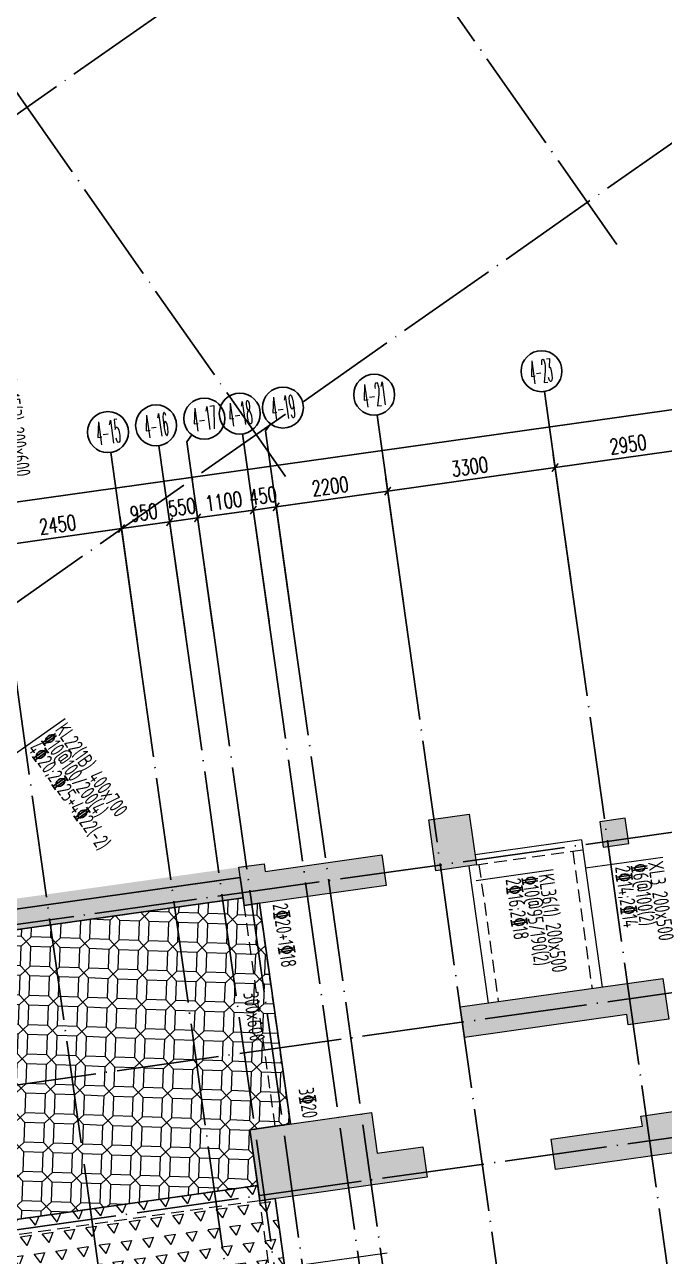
# Model space of a CAD drawing. Header units: millimetres. Extents: x 1089227 to 13101469, y 618865 to 10240562.
# Drawn here: x 3723369 to 3735862, y 4835516 to 4859553 of the extents above; entities that cross this region are included whole.
import ezdxf
from ezdxf.enums import TextEntityAlignment as Align

# ---------------------------------------------------------------- set-up
doc = ezdxf.new("R2010")
doc.units = ezdxf.units.MM
doc.header["$LTSCALE"] = 1000
doc.header["$PDMODE"] = 3
doc.header["$PDSIZE"] = 200
doc.linetypes.add('DOTE', pattern=[2.42, 2, -0.2, 0.02, -0.2])
doc.linetypes.add('HIDDEN', pattern=[0.375, 0.25, -0.125])
doc.layers.get('0').update_dxf_attribs({"linetype": 'CONTINUOUS'})
doc.layers.get('Defpoints').update_dxf_attribs({"linetype": 'CONTINUOUS'})
for name, color, linetype in [('AXIS', 3, 'CONTINUOUS'), ('AXIS_TEXT', 7, 'CONTINUOUS'), ('C-H', 8, 'CONTINUOUS'), ('DOTE', 1, 'DOTE'), ('TK-TEXT', 7, 'CONTINUOUS'), ('辅助', 7, 'CONTINUOUS'), ('降板范围', 7, 'CONTINUOUS')]:
    doc.layers.add(name, color=color, linetype=linetype)
for name, color, linetype, lineweight in [('S-BEAM-DASH', 4, 'HIDDEN', 0), ('S-SLAB-HATCH', 73, 'CONTINUOUS', 0), ('S-WALL', 31, 'CONTINUOUS', 0), ('梁原位标注', 7, 'CONTINUOUS', 18), ('梁名称编号', 2, 'CONTINUOUS', 18), ('梁标注引线', 2, 'CONTINUOUS', 18), ('梁集中标注', 2, 'CONTINUOUS', 18)]:
    doc.layers.add(name, color=color, linetype=linetype, lineweight=lineweight)
doc.layers.add('TK-MEMO', color=8, linetype='CONTINUOUS', plot=False)
doc.styles.add('_TCH_AXIS', font='COMPLEX', dxfattribs={"bigfont": 'AllInOneBig.shx'})
doc.styles.add('_TCH_DIM_T3', font='SIMPLEX', dxfattribs={"width": 0.705882, "bigfont": 'AllInOneBig.shx'})
doc.styles.add('COMPLEX', font='COMPLEX', dxfattribs={"bigfont": 'AllInOneBig.shx'})
doc.styles.add('SADITK', font='sadixcsg.shx', dxfattribs={"bigfont": 'AllInOneBig.shx'})
doc.styles.add('SADITK-SX', font='simfang.ttf', dxfattribs={"width": 0.7})
doc.styles.add('Style 1', font='yjkeng.shx', dxfattribs={"width": 0.7, "height": 300, "bigfont": 'yjkchn.shx'})
doc.dimstyles.new('_TCH_ARCH-100', dxfattribs={"dimscale": 100, "dimtxt": 2.975, "dimasz": 1, "dimexe": 2.5, "dimexo": 3, "dimgap": 1, "dimtad": 1, "dimdec": 0, "dimzin": 0, "dimdsep": 46, "dimtxsty": '_TCH_DIM_T3', "dimblk": 'ARCHTICK', "dimcen": 0.09, "dimclrt": 7, "dimazin": 2, "dimtfac": 1, "dimtdec": 0, "dimtix": 1, "dimtmove": 2, "dimatfit": 3, "dimfxl": 0, "dimtolj": 1, "dimtzin": 0, "dimarcsym": 0})

# ---------------------------------------------------------------- blocks, each defined once
blk = doc.blocks.new('template_31-施工图_A0_A0_1.0000_3fa9c08c64a9101061c9a26412af947e', base_point=(-1189, 0))
at = {"layer": 'TK-MEMO', "style": 'SADITK', "width": 0.8}
blk.add_text('同一行需多名人员签字时，印刷体签名：1.同一行人名在同一单元中（图框、同个参照或块），若分多个，签字将出错；', height=28.5, dxfattribs=at).set_placement((-1190.26, 882.09), align=Align.BOTTOM_LEFT)
at = {"layer": 'TK-TEXT', "style": 'SADITK-SX', "width": 0.7}
for tag, p in [('市政会签', (-1176, 381.5)), ('园林会签', (-1176, 343.5)), ('幕墙会签', (-1176, 305.5)), ('装饰会签', (-1176, 267.5)), ('燃气会签', (-1176, 229.5)), ('暖通会签', (-1176, 191.5)), ('电气会签', (-1176, 153.5)), ('给排水会签', (-1176, 115.5)), ('结构会签', (-1176, 77.5)), ('建筑会签', (-1176, 39.5))]:
    blk.add_attdef(tag, text='', height=4, rotation=90, dxfattribs=at).set_placement(p, align=Align.MIDDLE_CENTER)
for tag, height, p in [('专业审定', 4, (1134.75, 268)), ('专业审核', 4, (1134.75, 248)), ('项目负责1', 4, (1134.75, 238)), ('项目负责2', 4, (1134.75, 228)), ('专业负责1', 4, (1134.75, 218)), ('专业负责2', 4, (1134.75, 208)), ('专业校对', 4, (1134.75, 198)), ('专业设计', 4, (1134.75, 188)), ('方案设计', 4, (1134.75, 178)), ('专业制图', 4, (1134.75, 168)), ('建设单位_001', 4, (1148.5, 140)), ('建设地点_001', 4, (1148.5, 124)), ('工程名称_001', 4, (1148.5, 106)), ('子项名称_001', 4, (1148.5, 86)), ('图纸名称_001', 4, (1148.5, 66)), ('版次', 4, (1129.5, 53)), ('日期', 4, (1165, 53)), ('图别', 4, (1129.5, 43)), ('图号', 4, (1165, 43)), ('合同号', 4, (1136, 30)), ('项目编号1', 2, (1114.06, 13.58)), ('阶段编号1', 2, (1132.25, 13.75)), ('子项编号1', 2, (1144.75, 13.75))]:
    blk.add_attdef(tag, text='', height=height, dxfattribs=at).set_placement(p, align=Align.MIDDLE_CENTER)
blk = doc.blocks.new('_AXISO')
blk.add_circle((0, 0), 0.5)
at = {"layer": 'AXIS_TEXT', "style": 'COMPLEX', "width": 1.041667}
blk.add_attdef('A', text='', height=0.56, dxfattribs=at).set_placement((-0.25, -0.28), (0.25, -0.28), align=Align.FIT)
blk = doc.blocks.new('_ArchTick')
at = {"color": 0, "linetype": 'ByBlock', "const_width": 0.3}
blk.add_lwpolyline([(-0.71, -0.71), (0.71, 0.71)], dxfattribs=at)
blk = doc.blocks.new('*D7')
at = {"layer": 'AXIS', "color": 0, "lineweight": -2, "transparency": 16777216}
for p, q in [((0, 40666), (0, 43916)), ((31150, 40666), (31150, 43916)), ((0, 43666), (31150, 43666))]:
    blk.add_line(p, q, dxfattribs=at)
at = {"layer": 'Defpoints', "color": 0, "transparency": 16777216}
for p in [(31150, 43666), (0, 40366), (31150, 40366)]:
    blk.add_point(p, dxfattribs=at)
at = {"layer": 'AXIS', "color": 0, "linetype": 'ByBlock', "lineweight": -2, "transparency": 16777216, "xscale": 100, "yscale": 100, "zscale": 100, "rotation": 180}
blk.add_blockref('_ArchTick', (0, 43666), dxfattribs=at)
at = {"layer": 'AXIS', "color": 0, "linetype": 'ByBlock', "lineweight": -2, "transparency": 16777216, "xscale": 100, "yscale": 100, "zscale": 100}
blk.add_blockref('_ArchTick', (31150, 43666), dxfattribs=at)
at = {"layer": 'AXIS', "color": 7, "transparency": 16777216, "insert": (15575, 43915), "char_height": 297.5, "attachment_point": 5, "style": '_TCH_DIM_T3'}
blk.add_mtext('\\A1;31150', dxfattribs=at)
blk = doc.blocks.new('*D20')
at = {"layer": 'AXIS', "color": 0, "lineweight": -2, "transparency": 16777216}
for p, q in [((17200, 40666), (17200, 43116)), ((19650, 40666), (19650, 43116)), ((17200, 42866), (19650, 42866))]:
    blk.add_line(p, q, dxfattribs=at)
at = {"layer": 'Defpoints', "color": 0, "transparency": 16777216}
for p in [(19650, 42866), (17200, 40366), (19650, 40366)]:
    blk.add_point(p, dxfattribs=at)
at = {"layer": 'AXIS', "color": 0, "linetype": 'ByBlock', "lineweight": -2, "transparency": 16777216, "xscale": 100, "yscale": 100, "zscale": 100, "rotation": 180}
blk.add_blockref('_ArchTick', (17200, 42866), dxfattribs=at)
at = {"layer": 'AXIS', "color": 0, "linetype": 'ByBlock', "lineweight": -2, "transparency": 16777216, "xscale": 100, "yscale": 100, "zscale": 100}
blk.add_blockref('_ArchTick', (19650, 42866), dxfattribs=at)
at = {"layer": 'AXIS', "color": 7, "transparency": 16777216, "insert": (18425, 43115), "char_height": 297.5, "attachment_point": 5, "style": '_TCH_DIM_T3'}
blk.add_mtext('\\A1;2450', dxfattribs=at)
blk = doc.blocks.new('*D21')
at = {"layer": 'AXIS', "color": 0, "lineweight": -2, "transparency": 16777216}
for p, q in [((19650, 40666), (19650, 43116)), ((20600, 40666), (20600, 43116)), ((19650, 42866), (20600, 42866))]:
    blk.add_line(p, q, dxfattribs=at)
at = {"layer": 'Defpoints', "color": 0, "transparency": 16777216}
for p in [(20600, 42866), (19650, 40366), (20600, 40366)]:
    blk.add_point(p, dxfattribs=at)
at = {"layer": 'AXIS', "color": 0, "linetype": 'ByBlock', "lineweight": -2, "transparency": 16777216, "xscale": 100, "yscale": 100, "zscale": 100, "rotation": 180}
blk.add_blockref('_ArchTick', (19650, 42866), dxfattribs=at)
at = {"layer": 'AXIS', "color": 0, "linetype": 'ByBlock', "lineweight": -2, "transparency": 16777216, "xscale": 100, "yscale": 100, "zscale": 100}
blk.add_blockref('_ArchTick', (20600, 42866), dxfattribs=at)
at = {"layer": 'AXIS', "color": 7, "transparency": 16777216, "insert": (20125, 43115), "char_height": 297.5, "attachment_point": 5, "style": '_TCH_DIM_T3'}
blk.add_mtext('\\A1;950', dxfattribs=at)
blk = doc.blocks.new('*D22')
at = {"layer": 'AXIS', "color": 0, "lineweight": -2, "transparency": 16777216}
for p, q in [((20600, 40666), (20600, 43116)), ((21150, 40666), (21150, 43116)), ((20600, 42866), (20500, 42866)), ((20600, 42866), (21150, 42866)), ((21150, 42866), (21250, 42866))]:
    blk.add_line(p, q, dxfattribs=at)
at = {"layer": 'Defpoints', "color": 0, "transparency": 16777216}
for p in [(21150, 42866), (20600, 40366), (21150, 40366)]:
    blk.add_point(p, dxfattribs=at)
at = {"layer": 'AXIS', "color": 0, "linetype": 'ByBlock', "lineweight": -2, "transparency": 16777216, "xscale": 100, "yscale": 100, "zscale": 100}
blk.add_blockref('_ArchTick', (20600, 42866), dxfattribs=at)
at = {"layer": 'AXIS', "color": 0, "linetype": 'ByBlock', "lineweight": -2, "transparency": 16777216, "xscale": 100, "yscale": 100, "zscale": 100, "rotation": 180}
blk.add_blockref('_ArchTick', (21150, 42866), dxfattribs=at)
at = {"layer": 'AXIS', "color": 7, "transparency": 16777216, "insert": (20875, 43115), "char_height": 297.5, "attachment_point": 5, "style": '_TCH_DIM_T3'}
blk.add_mtext('\\A1;550', dxfattribs=at)
blk = doc.blocks.new('*D23')
at = {"layer": 'AXIS', "color": 0, "lineweight": -2, "transparency": 16777216}
for p, q in [((21150, 40666), (21150, 43116)), ((22250, 40666), (22250, 43116)), ((21150, 42866), (22250, 42866))]:
    blk.add_line(p, q, dxfattribs=at)
at = {"layer": 'Defpoints', "color": 0, "transparency": 16777216}
for p in [(22250, 42866), (21150, 40366), (22250, 40366)]:
    blk.add_point(p, dxfattribs=at)
at = {"layer": 'AXIS', "color": 0, "linetype": 'ByBlock', "lineweight": -2, "transparency": 16777216, "xscale": 100, "yscale": 100, "zscale": 100, "rotation": 180}
blk.add_blockref('_ArchTick', (21150, 42866), dxfattribs=at)
at = {"layer": 'AXIS', "color": 0, "linetype": 'ByBlock', "lineweight": -2, "transparency": 16777216, "xscale": 100, "yscale": 100, "zscale": 100}
blk.add_blockref('_ArchTick', (22250, 42866), dxfattribs=at)
at = {"layer": 'AXIS', "color": 7, "transparency": 16777216, "insert": (21700, 43115), "char_height": 297.5, "attachment_point": 5, "style": '_TCH_DIM_T3'}
blk.add_mtext('\\A1;1100', dxfattribs=at)
blk = doc.blocks.new('*D24')
at = {"layer": 'AXIS', "color": 0, "lineweight": -2, "transparency": 16777216}
for p, q in [((22250, 40666), (22250, 43116)), ((22700, 40666), (22700, 43116)), ((22250, 42866), (22150, 42866)), ((22250, 42866), (22700, 42866)), ((22700, 42866), (22800, 42866))]:
    blk.add_line(p, q, dxfattribs=at)
at = {"layer": 'Defpoints', "color": 0, "transparency": 16777216}
for p in [(22700, 42866), (22250, 40366), (22700, 40366)]:
    blk.add_point(p, dxfattribs=at)
at = {"layer": 'AXIS', "color": 0, "linetype": 'ByBlock', "lineweight": -2, "transparency": 16777216, "xscale": 100, "yscale": 100, "zscale": 100}
blk.add_blockref('_ArchTick', (22250, 42866), dxfattribs=at)
at = {"layer": 'AXIS', "color": 0, "linetype": 'ByBlock', "lineweight": -2, "transparency": 16777216, "xscale": 100, "yscale": 100, "zscale": 100, "rotation": 180}
blk.add_blockref('_ArchTick', (22700, 42866), dxfattribs=at)
at = {"layer": 'AXIS', "color": 7, "transparency": 16777216, "insert": (22475, 43115), "char_height": 297.5, "attachment_point": 5, "style": '_TCH_DIM_T3'}
blk.add_mtext('\\A1;450', dxfattribs=at)
blk = doc.blocks.new('*D25')
at = {"layer": 'AXIS', "color": 0, "lineweight": -2, "transparency": 16777216}
for p, q in [((22700, 40666), (22700, 43116)), ((24900, 40666), (24900, 43116)), ((22700, 42866), (24900, 42866))]:
    blk.add_line(p, q, dxfattribs=at)
at = {"layer": 'Defpoints', "color": 0, "transparency": 16777216}
for p in [(24900, 42866), (22700, 40366), (24900, 40366)]:
    blk.add_point(p, dxfattribs=at)
at = {"layer": 'AXIS', "color": 0, "linetype": 'ByBlock', "lineweight": -2, "transparency": 16777216, "xscale": 100, "yscale": 100, "zscale": 100, "rotation": 180}
blk.add_blockref('_ArchTick', (22700, 42866), dxfattribs=at)
at = {"layer": 'AXIS', "color": 0, "linetype": 'ByBlock', "lineweight": -2, "transparency": 16777216, "xscale": 100, "yscale": 100, "zscale": 100}
blk.add_blockref('_ArchTick', (24900, 42866), dxfattribs=at)
at = {"layer": 'AXIS', "color": 7, "transparency": 16777216, "insert": (23800, 43115), "char_height": 297.5, "attachment_point": 5, "style": '_TCH_DIM_T3'}
blk.add_mtext('\\A1;2200', dxfattribs=at)
blk = doc.blocks.new('*D26')
at = {"layer": 'AXIS', "color": 0, "lineweight": -2, "transparency": 16777216}
for p, q in [((24900, 40666), (24900, 43116)), ((28200, 40666), (28200, 43116)), ((24900, 42866), (28200, 42866))]:
    blk.add_line(p, q, dxfattribs=at)
at = {"layer": 'Defpoints', "color": 0, "transparency": 16777216}
for p in [(28200, 42866), (24900, 40366), (28200, 40366)]:
    blk.add_point(p, dxfattribs=at)
at = {"layer": 'AXIS', "color": 0, "linetype": 'ByBlock', "lineweight": -2, "transparency": 16777216, "xscale": 100, "yscale": 100, "zscale": 100, "rotation": 180}
blk.add_blockref('_ArchTick', (24900, 42866), dxfattribs=at)
at = {"layer": 'AXIS', "color": 0, "linetype": 'ByBlock', "lineweight": -2, "transparency": 16777216, "xscale": 100, "yscale": 100, "zscale": 100}
blk.add_blockref('_ArchTick', (28200, 42866), dxfattribs=at)
at = {"layer": 'AXIS', "color": 7, "transparency": 16777216, "insert": (26550, 43115), "char_height": 297.5, "attachment_point": 5, "style": '_TCH_DIM_T3'}
blk.add_mtext('\\A1;3300', dxfattribs=at)
blk = doc.blocks.new('*D27')
at = {"layer": 'AXIS', "color": 0, "lineweight": -2, "transparency": 16777216}
for p, q in [((28200, 40666), (28200, 43116)), ((31150, 40666), (31150, 43116)), ((28200, 42866), (31150, 42866))]:
    blk.add_line(p, q, dxfattribs=at)
at = {"layer": 'Defpoints', "color": 0, "transparency": 16777216}
for p in [(31150, 42866), (28200, 40366), (31150, 40366)]:
    blk.add_point(p, dxfattribs=at)
at = {"layer": 'AXIS', "color": 0, "linetype": 'ByBlock', "lineweight": -2, "transparency": 16777216, "xscale": 100, "yscale": 100, "zscale": 100, "rotation": 180}
blk.add_blockref('_ArchTick', (28200, 42866), dxfattribs=at)
at = {"layer": 'AXIS', "color": 0, "linetype": 'ByBlock', "lineweight": -2, "transparency": 16777216, "xscale": 100, "yscale": 100, "zscale": 100}
blk.add_blockref('_ArchTick', (31150, 42866), dxfattribs=at)
at = {"layer": 'AXIS', "color": 7, "transparency": 16777216, "insert": (29675, 43115), "char_height": 297.5, "attachment_point": 5, "style": '_TCH_DIM_T3'}
blk.add_mtext('\\A1;2950', dxfattribs=at)
blk = doc.blocks.new('裙房轴网260428')
at = {"layer": 'DOTE', "color": 16, "linetype": 'DOTE'}
for p, q in [((-221469.5, 4219.8), (-44175.6, 128386.9)), ((-216995, -2169.2), (-151549, 43665.7)), ((-169241.3, 30054.1), (-178591.8, 43405.4)), ((-175712.2, 25522.2), (-185062.7, 38873.6))]:
    blk.add_line(p, q, dxfattribs=at)
blk = doc.blocks.new('QZ-TL-0808')
at = {"layer": 'C-H'}
for points in [[(-132982, -76942), (-132190, -76831), (-132051, -77821), (-132843, -77933)], [(-136585, -78610), (-136690, -77867), (-136194, -77798), (-136174, -77946), (-133896, -77626), (-133812, -78220)], [(-132368, -80592), (-128407, -80036), (-128296, -80828), (-129088, -80939), (-129116, -80741), (-132285, -81187)], [(-136475, -82987), (-134098, -82653), (-133987, -83445), (-133096, -83320), (-133012, -83914), (-136280, -84374)], [(-130509, -83764), (-130592, -83170), (-128810, -82920), (-128837, -82722), (-127847, -82583), (-127736, -83375)]]:
    blk.add_hatch(color=256, dxfattribs=at).paths.add_polyline_path(points)
at = {"layer": 'S-WALL'}
for points in [[(-132982, -76942), (-132190, -76831), (-132051, -77821), (-132843, -77933)], [(-136585, -78610), (-136690, -77867), (-136194, -77798), (-136174, -77946), (-133896, -77626), (-133812, -78220)], [(-130509, -83764), (-130592, -83170), (-128810, -82920), (-128837, -82722), (-127847, -82583), (-127736, -83375)]]:
    blk.add_lwpolyline(points, close=True, dxfattribs=at)
for points in [[(-132368, -80592), (-128407, -80036), (-128296, -80828), (-129088, -80939), (-129116, -80741), (-132285, -81187), (-132368, -80592)], [(-136475, -82987), (-134098, -82653), (-133987, -83445), (-133096, -83320), (-133012, -83914), (-136280, -84374), (-136475, -82987)]]:
    blk.add_lwpolyline(points, dxfattribs=at)
blk = doc.blocks.new('1F柱网-0808')
at = {"layer": 'C-H'}
blk.add_hatch(color=256, dxfattribs=at).paths.add_polyline_path([(15308, 70984), (15803, 71054), (15733, 71549), (15238, 71479)])
at = {"layer": 'S-WALL'}
blk.add_lwpolyline([(15308, 70984), (15803, 71054), (15733, 71549), (15238, 71479)], close=True, dxfattribs=at)
blk.add_blockref('QZ-TL-0808', (144880, 148457))
blk = doc.blocks.new('2FJGBZ')
at = {"layer": 'S-SLAB-HATCH'}
h = blk.add_hatch(dxfattribs=at)
h.set_pattern_fill('松散材料', color=256, scale=200, angle=8)
h.set_pattern_definition([(8.0000004, (-5457252.86, 1932872.46), (133.485347, 397.445483), [0, -375])])
h.paths.add_polyline_path([(-9941, 34947), (-8108, 35973), (-7021, 34031), (-8854, 33005)], flags=16)
h.paths.add_polyline_path([(-5324, 26702), (-3492, 27727), (-2393, 25764), (-4225, 24738)], flags=16)
h.paths.add_polyline_path([(-593, 32496), (-676, 33091), (-924, 33056), (-1230, 35235), (701, 35506), (1091, 32733)], flags=16)
h.paths.add_polyline_path([(9248, 37919), (14299, 38629), (14772, 35262), (9722, 34554)], flags=16)
h.paths.add_polyline_path([(-685, 57224), (-2616, 56953), (-2950, 59330), (-1019, 59601)], flags=17)
h.paths.add_polyline_path([(-1646, 64057), (-2933, 63876), (-3114, 65163), (-1827, 65344)], flags=16)
h.paths.add_polyline_path([(-24126, 53937), (-21332, 55501), (-20160, 53408), (-22952, 51844)], flags=16)
edge = h.paths.add_edge_path()
edge.add_line((8274, 69995), (8191, 70590))
edge.add_line((8191, 70590), (3804, 69973))
edge.add_line((3804, 69973), (2121, 81951))
edge.add_line((2121, 81951), (-4347, 81042))
edge.add_line((-4347, 81042), (-6158, 83583))
edge.add_line((-6158, 83583), (-29732, 67073))
edge.add_line((-29732, 67073), (-29727, 67065))
edge.add_arc((-27730, 64687), 3105, 130.0192, 209.2114)
edge.add_line((-30440, 63171), (-28906, 60430))
edge.add_line((-28906, 60430), (-28209, 60820))
edge.add_line((-28209, 60820), (-23030, 51571))
edge.add_line((-23030, 51571), (-21720, 52305))
edge.add_line((-21720, 52305), (-19375, 48117))
edge.add_line((-19375, 48117), (-20683, 47384))
edge.add_line((-20683, 47384), (-16580, 40054))
edge.add_line((-16580, 40054), (-15271, 40787))
edge.add_line((-15271, 40787), (-13928, 38388))
edge.add_line((-13928, 38388), (-15237, 37655))
edge.add_line((-15237, 37655), (-7004, 22953))
edge.add_line((-7004, 22953), (-2295, 25590))
edge.add_line((-2295, 25590), (192, 21150))
edge.add_line((192, 21150), (9708, 26465))
edge.add_line((9708, 26465), (9462, 26902))
edge.add_line((9462, 26902), (13922, 29398))
edge.add_line((13922, 29398), (14261, 29587))
edge.add_line((14261, 29587), (12238, 32884))
edge.add_line((12238, 32884), (12186, 33190))
edge.add_line((12186, 33190), (11986, 34618))
edge.add_line((11986, 34618), (14806, 35014))
edge.add_line((14806, 35014), (14841, 34766))
edge.add_line((14841, 34766), (15435, 34850))
edge.add_line((15435, 34850), (15296, 35840))
edge.add_line((15296, 35840), (15049, 35805))
edge.add_line((15049, 35805), (14786, 37687))
edge.add_line((14786, 37687), (14735, 37681))
edge.add_line((14735, 37681), (14054, 42533))
edge.add_line((14054, 42533), (15292, 42708))
edge.add_line((15292, 42708), (15390, 42014))
edge.add_line((15390, 42014), (15786, 42070))
edge.add_line((15786, 42070), (15647, 43059))
edge.add_line((15647, 43059), (14012, 42829))
edge.add_line((14012, 42829), (13886, 43721))
edge.add_line((13886, 43721), (13985, 43736))
edge.add_line((13985, 43736), (13889, 44429))
edge.add_line((13889, 44429), (5471, 43245))
edge.add_line((5471, 43245), (5422, 43593))
edge.add_line((5422, 43593), (2748, 43216))
edge.add_line((2748, 43216), (1399, 52821))
edge.add_line((1399, 52821), (1744, 52870))
edge.add_line((1744, 52870), (1737, 52919))
edge.add_line((1737, 52919), (2332, 53003))
edge.add_line((2332, 53003), (2338, 52953))
edge.add_line((2338, 52953), (3676, 53141))
edge.add_line((3676, 53141), (3627, 53490))
edge.add_line((3627, 53490), (2735, 53363))
edge.add_line((2735, 53363), (2179, 57324))
edge.add_line((2179, 57324), (-346, 56969))
edge.add_line((-346, 56969), (-388, 57266))
edge.add_line((-388, 57266), (-685, 57224))
edge.add_line((-685, 57224), (-1450, 62671))
edge.add_line((-1450, 62671), (-1154, 62713))
edge.add_line((-1154, 62713), (-1975, 68555))
edge.add_line((-1975, 68555), (8274, 69995))
h.paths.add_polyline_path([(-14963, 37579), (-12696, 38848), (-11523, 36754), (-13791, 35485)], flags=16)
h = blk.add_hatch(dxfattribs=at)
h.set_pattern_fill('拚花地砖01', color=256, scale=150, angle=8)
h.set_pattern_definition([(43, (-21860.25, -30287.8), (19.9889, 572.4076), [270, -540]), (133, (-21669.45, -30294.47), (-572.4076, 19.9889), [270, -540]), (88, (-21853.6, -30097), (-572.4076, 19.989), [381.8377, -190.9188]), (88, (-21662.8, -30103.67), (-572.4076, 19.989), [381.8377, -190.9188]), (178, (-21840.26, -29715.4), (-19.989, -572.4076), [381.8377, -190.9188]), (178, (-21833.6, -29524.6), (-19.989, -572.4076), [381.8377, -190.9188])])
h.paths.add_polyline_path([(-1195, 63010), (-1975, 68555), (8274, 69995), (8295, 69847), (8592, 69889), (9198, 65581), (8406, 65470), (8559, 64380)])
h = blk.add_hatch(dxfattribs=at)
h.set_pattern_fill('TRIANG', color=256, scale=150, angle=8)
h.set_pattern_definition([(68.0000004, (-5457252.86, 1932872.46), (-263.88782, 337.761074), [214.3125, -214.3125]), (128.0000004, (-5457252.86, 1932872.46), (-424.45358, -59.653019), [214.3125, -214.3125]), (8.0000004, (-5457384.8, 1933041.34), (160.56576, 397.414093), [214.3125, -214.3125])])
h.paths.add_polyline_path([(-1450, 62671), (-1153, 62713), (-1195, 63010), (8559, 64380), (8600, 64084), (8898, 64125), (9650, 58778), (8164, 58569), (8219, 58173), (6338, 57908), (6894, 53949), (6597, 53907), (6639, 53608), (4065, 53252), (4024, 53544), (2735, 53363), (2179, 57324), (-346, 56969), (-402, 57365), (-700, 57323)])
at = {"layer": 'S-BEAM-DASH', "linetype": 'Continuous'}
for p, q in [((14882, 71125), (12802, 70832)), ((14882, 71125), (15286, 68253)), ((12682, 70614), (13057, 67941))]:
    blk.add_line(p, q, dxfattribs=at)
at = {"layer": 'S-BEAM-DASH'}
for p, q in [((14910, 70927), (12830, 70634)), ((14712, 70899), (15087, 68225)), ((12880, 70641), (13255, 67969)), ((-2674, 68861), (8219, 70392)), ((-2618, 68464), (8274, 69995)), ((8901, 65539), (8295, 69847)), ((9198, 65581), (8592, 69889)), ((8559, 64380), (-1195, 63010)), ((8601, 64083), (-1153, 62712)), ((9345, 58785), (8601, 64083)), ((9642, 58827), (8898, 64125))]:
    blk.add_line(p, q, dxfattribs=at)
at = {"layer": '降板范围'}
blk.add_lwpolyline([(-1154, 62713), (-1975, 68555), (8274, 69995), (8219, 70392), (3832, 69775), (2121, 81951), (-4347, 81042), (-6158, 83583), (-29732, 67073)], dxfattribs=at)
for points in [[(-1195, 63010), (-1975, 68555), (8274, 69995), (8295, 69847), (8592, 69889), (9198, 65581), (8406, 65470), (8559, 64380)], [(-1450, 62671), (-1153, 62713), (-1195, 63010), (8559, 64380), (8600, 64084), (8898, 64125), (9650, 58778), (8164, 58569), (8219, 58173), (6338, 57908), (6894, 53949), (6597, 53907), (6639, 53608), (4065, 53252), (4024, 53544), (2735, 53363), (2179, 57324), (-346, 56969), (-402, 57365), (-700, 57323)]]:
    blk.add_lwpolyline(points, close=True, dxfattribs=at)
blk.add_blockref('1F柱网-0808', (0, 0))
blk = doc.blocks.new('52+', base_point=(0, -1000))
at = {"layer": 'AXIS'}
for p, q in [((21150, 44365.9), (21267.2, 44483.1)), ((22700, 44365.9), (22817.2, 44483.1)), ((19650, 40365.9), (19650, 44365.9)), ((20600, 40365.9), (20600, 44365.9)), ((21150, 40365.9), (21150, 44365.9)), ((22250, 40365.9), (22250, 44365.9)), ((22250, 44365.9), (22250, 44365.9)), ((22700, 40365.9), (22700, 44365.9)), ((24900, 40365.9), (24900, 44365.9)), ((28200, 40365.9), (28200, 44365.9))]:
    blk.add_line(p, q, dxfattribs=at)
at = {"layer": 'DOTE', "color": 14}
for p, q in [((17200, 40365.9), (17200, -4203.8)), ((19650, 40365.9), (19650, -4203.8)), ((20600, 40365.9), (20600, -4203.8)), ((21150, 40365.9), (21150, 25300.4)), ((22250, 40365.9), (22250, -4203.8)), ((22700, 40365.9), (22700, -4203.8)), ((24900, 40365.9), (24900, 25300)), ((28200, 40365.9), (28200, 10800)), ((-1268, 35500), (32065.5, 35500)), ((-1268, 32400), (32065.5, 32400)), ((-1268, 29600), (32065.5, 29600))]:
    blk.add_line(p, q, dxfattribs=at)
at = {"layer": 'AXIS'}
ref = blk.add_blockref('_AXISO', (19650, 44765.9), dxfattribs=dict(at, xscale=800, yscale=800, zscale=800))
ref.add_attrib('A', '4-15', (19423.7, 44539.6), dxfattribs={"color": 7, "height": 452.55, "style": '_TCH_AXIS', "width": 0.276316})
ref = blk.add_blockref('_AXISO', (20600, 44765.9), dxfattribs=dict(at, xscale=800, yscale=800, zscale=800))
ref.add_attrib('A', '4-16', (20373.7, 44539.6), dxfattribs={"color": 7, "height": 452.55, "style": '_TCH_AXIS', "width": 0.276316})
ref = blk.add_blockref('_AXISO', (21550, 44765.9), dxfattribs=dict(at, xscale=800, yscale=800, zscale=800))
ref.add_attrib('A', '4-17', (21323.7, 44539.6), dxfattribs={"color": 7, "height": 452.55, "style": '_TCH_AXIS', "width": 0.276316})
ref = blk.add_blockref('_AXISO', (22250, 44765.9), dxfattribs=dict(at, xscale=800, yscale=800, zscale=800))
ref.add_attrib('A', '4-18', (22023.7, 44539.6), dxfattribs={"color": 7, "height": 452.55, "style": '_TCH_AXIS', "width": 0.276316})
ref = blk.add_blockref('_AXISO', (23100, 44765.9), dxfattribs=dict(at, xscale=800, yscale=800, zscale=800))
ref.add_attrib('A', '4-19', (22873.7, 44539.6), dxfattribs={"color": 7, "height": 452.55, "style": '_TCH_AXIS', "width": 0.276316})
ref = blk.add_blockref('_AXISO', (24900, 44765.9), dxfattribs=dict(at, xscale=800, yscale=800, zscale=800))
ref.add_attrib('A', '4-21', (24673.7, 44539.6), dxfattribs={"color": 7, "height": 452.55, "style": '_TCH_AXIS', "width": 0.276316})
ref = blk.add_blockref('_AXISO', (28200, 44765.9), dxfattribs=dict(at, xscale=800, yscale=800, zscale=800))
ref.add_attrib('A', '4-23', (27973.7, 44539.6), dxfattribs={"color": 7, "height": 452.55, "style": '_TCH_AXIS', "width": 0.259259})
for p1, p2, distance, picture, middle in [((0, 40365.9), (31150, 40365.9), 3300, '*D7', (15575, 43914.7)), ((17200, 40365.9), (19650, 40365.9), 2500, '*D20', (18425, 43114.7)), ((19650, 40365.9), (20600, 40365.9), 2500, '*D21', (20125, 43114.7)), ((20600, 40365.9), (21150, 40365.9), 2500, '*D22', (20875, 43114.7)), ((21150, 40365.9), (22250, 40365.9), 2500, '*D23', (21700, 43114.7)), ((22250, 40365.9), (22700, 40365.9), 2500, '*D24', (22475, 43114.7)), ((22700, 40365.9), (24900, 40365.9), 2500, '*D25', (23800, 43114.7)), ((24900, 40365.9), (28200, 40365.9), 2500, '*D26', (26550, 43114.7)), ((28200, 40365.9), (31150, 40365.9), 2500, '*D27', (29675, 43114.7))]:
    dim = blk.add_aligned_dim(p1=p1, p2=p2, distance=distance, dimstyle='_TCH_ARCH-100', dxfattribs=at)
    dim.commit()
    dim.dimension.update_dxf_attribs({"geometry": picture, "text_midpoint": middle})
blk = doc.blocks.new('塔楼轴网260428')
at = {"layer": '辅助', "rotation": 8.00000038206086}
blk.add_blockref('52+', (-192268.4, -21666.4), dxfattribs=at)
blk = doc.blocks.new('04地块地下轴网260428')
for name in ['裙房轴网260428', '塔楼轴网260428']:
    blk.add_blockref(name, (0, 0))

msp = doc.modelspace()

# ---------------------------------------------------------------- linework, layer by layer
at = {"layer": '梁标注引线', "color": 6, "lineweight": 18}
for p, q in [((3722832.553, 4845078.744), (3724162.013, 4846009.826)), ((3732183.962, 4842851.975), (3733692.216, 4843063.946)), ((3728448.634, 4835303.609), (3730451.428, 4835585.084))]:
    msp.add_line(p, q, dxfattribs=at)
at = {"layer": '梁标注引线', "color": 3, "lineweight": 18}
msp.add_line((3734321.414, 4843095.154), (3735829.668, 4843307.125), dxfattribs=at)

# ---------------------------------------------------------------- block references
for name, p in [('2FJGBZ', (3719362.209, 4772518.421)), ('04地块地下轴网260428', (3904175.334, 4825211.796))]:
    msp.add_blockref(name, p)
at = {"xscale": 150, "yscale": 150, "zscale": 150, "rotation": 35.00532206532363}
msp.add_blockref('template_31-施工图_A0_A0_1.0000_3fa9c08c64a9101061c9a26412af947e', (3701586.318, 4721512.406), dxfattribs=at)

# ---------------------------------------------------------------- texts
at = {"layer": '梁原位标注', "style": 'Style 1', "width": 0.7}
msp.add_text('2%%13320+1%%13318', height=300, rotation=-82, dxfattribs=at).set_placement((3728121.136, 4842371.866), align=Align.BOTTOM_LEFT)
msp.add_text('300x600', height=300, rotation=-82, dxfattribs=at).set_placement((3727999.574, 4840218.996), align=Align.TOP_CENTER)
msp.add_text('3%%13320', height=300, rotation=-82, dxfattribs=at).set_placement((3728709.838, 4838183.032), align=Align.BOTTOM_RIGHT)
at = {"layer": '梁名称编号', "color": 3, "style": 'Style 1', "width": 0.7}
for s, rotation, p in [('Lg15(3) 200x600', -82.000444, (3723223.988, 4852664.726)), ('XL3 200x500', -82, (3735838.018, 4843247.709))]:
    msp.add_text(s, height=300, rotation=rotation, dxfattribs=at).set_placement(p, align=Align.TOP_LEFT)
at = {"layer": '梁名称编号', "color": 6, "style": 'Style 1', "width": 0.7}
for s, rotation, p in [('KL22(1B) 400x700', -54.9946785, (3724196.433, 4845960.681)), ('KL36(1) 200x500', -82, (3733700.567, 4843004.53))]:
    msp.add_text(s, height=300, rotation=rotation, dxfattribs=at).set_placement(p, align=Align.TOP_LEFT)
at = {"layer": '梁集中标注', "color": 6, "style": 'Style 1', "width": 0.7}
for s, rotation, p in [('%%13210@100/200(4)', -54.9946785, (3723930.225, 4845774.243)), ('4%%13320;2%%13325+4%%13322(-2)', -54.9946785, (3723664.018, 4845587.806)), ('2%%13316;2%%13318', -82, (3733056.892, 4842914.067)), ('%%13210@95/190(2)', -82, (3733378.73, 4842959.299))]:
    msp.add_text(s, height=300, rotation=rotation, dxfattribs=at).set_placement(p, align=Align.TOP_LEFT)
at = {"layer": '梁集中标注', "color": 3, "style": 'Style 1', "width": 0.7}
for s, p in [('2%%13314;2%%13314', (3735194.344, 4843157.246)), ('%%1326@100(2)', (3735516.181, 4843202.478))]:
    msp.add_text(s, height=300, rotation=-82, dxfattribs=at).set_placement(p, align=Align.TOP_LEFT)

doc.saveas('drawing.dxf')
